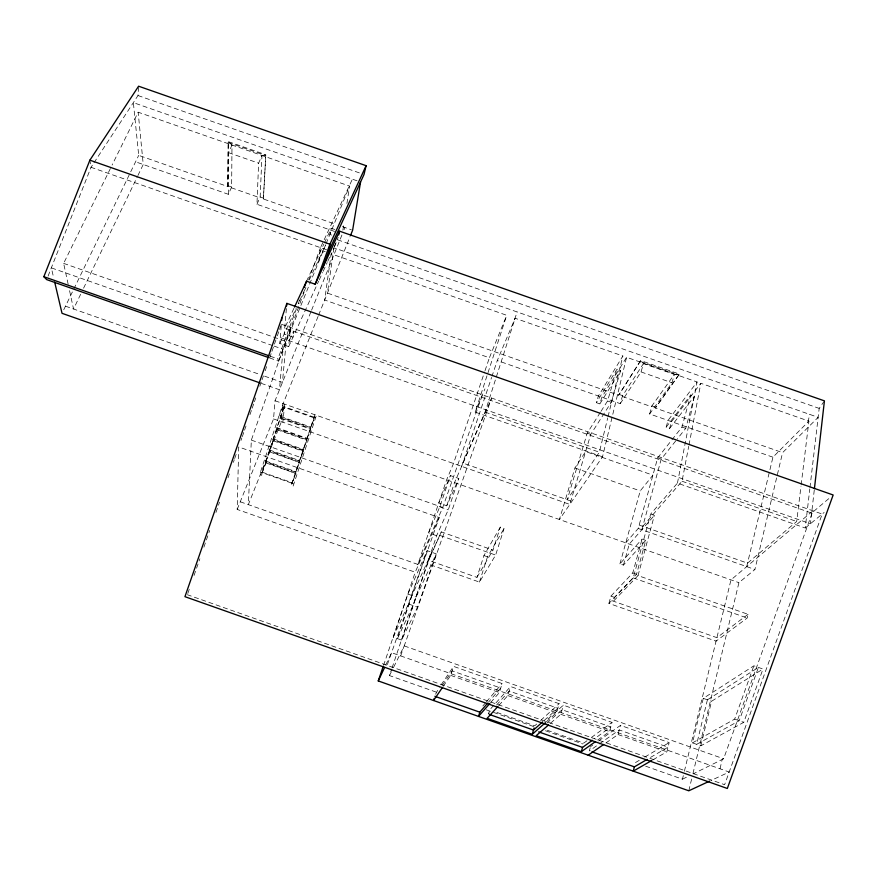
<?xml version="1.0" encoding="UTF-8"?>
<svg xmlns="http://www.w3.org/2000/svg" width="877" height="877" viewBox="0 0 877 877"><rect width="100%" height="100%" fill="white"/><g stroke="black" fill="none" stroke-linecap="round" stroke-linejoin="round"><path stroke-width="0.66" stroke-dasharray="4.38 3.29" d="M357.06 180.805L133.359 102.631L138.698 155.361L227.735 186.516L228.25 141.592L265.808 154.714L263.396 198.991L336.023 224.413M227.735 186.516L228.25 141.592L231.988 145.111L231.638 187.009L228.371 194.299L135.573 161.817M228.371 194.299L228.557 152.664L231.988 145.111M439.191 517.551L415.216 572.221L237.185 509.427L238.719 446.952L439.191 517.551L387.108 665.358M334.51 231.44L256.961 204.297L258.605 163.166L261.96 155.591L265.808 154.714L263.396 198.991M256.961 204.297L260.162 196.985L261.96 155.591M281.254 325.575L279.774 343.499L288.665 346.623L290.517 327.461L251.348 440.101L248.334 504.637L281.418 421.705L283.161 403.617M93.992 162.76L137.996 95.538L138.511 87.547M318.077 316.444L282.339 405.667L260.414 472.243L260.25 474.775L261.741 475.301L261.916 472.769L284.674 404.144L282.876 422.221M262.146 472.703L266.071 462.398L295.867 473.47L292.074 483.249L262.146 472.703L266.071 462.398M265.797 461.642L269.721 451.348L299.561 462.442L295.768 472.199L265.797 461.642L269.721 451.348M269.447 450.548L273.372 440.254L303.343 450.811L303.256 451.37L299.474 461.116L269.447 450.548L273.372 440.254M237.185 509.427L273.536 418.932L275.038 400.756L311.072 311.456M273.12 439.41L277.044 429.138L307.06 439.695L306.972 440.276L303.201 450L273.12 439.41L277.044 429.138M286.406 308.583L284.17 334.049L293.006 337.152L293.609 331.243L289.235 340.758M309.296 279.96L325.597 244.891L283.052 349.243L279.467 389.761L261.456 383.435M276.803 428.25L276.858 427.647L307.016 438.259L306.928 438.851L276.803 428.25L280.717 417.967L310.787 428.546L306.928 438.851M280.497 417.046L284.411 406.775L314.525 417.364L314.437 417.967L310.666 427.658L280.497 417.046L284.356 407.388L314.437 417.967M280.717 417.967L280.662 418.57L310.699 429.138M814.262 490.09L810.425 523.744L280.256 337.612M645.768 540.396L623.448 565.095L619.929 563.856L642.052 539.081L645.768 540.396L636.538 574.26L614.492 597.39L613.44 601.205L638.017 575.586L748.059 614.328L747.193 618.022L716.06 641.153L608.912 603.398L633.227 577.899L650.668 514.086L677.439 483.128L805.25 528.009L809.811 488.873M809.964 487.524L819.195 408.397L823.678 401.94M639.158 525.049L747.533 563.155L796.689 521.497L800.986 486.231M801.15 484.871L808.912 421.135L700.822 383.282L671.519 421.64L669.666 428.382L666.169 427.154L668.022 420.412L697.094 381.977L626.584 357.279L601.874 397.215L599.868 403.902L596.371 402.675L598.377 395.987L622.867 355.985L515.117 318.252L497.281 360.546L492.041 376.112M318.713 261.784L320.489 247.654L352.39 179.182M314.92 414.777L291.888 483.326L291.57 485.803L293.061 486.329L316.433 415.314M292.074 483.249L295.944 472.922M295.768 472.199L299.638 461.883M299.474 461.116L303.343 450.811M303.201 450L307.06 439.695M333.94 247.807L327.428 293.093L618.68 395.198L640.692 360.546L679.39 374.095L655.338 408.046L782.58 452.653L818.142 417.353L333.94 247.807L331.013 255.064M310.666 427.658L314.525 417.364M342.874 230.158L343.894 223.482M346.93 203.453L349.572 186.099L138.16 112.201L112.103 165.051M642.764 526.321L682.032 481.232L688.719 446.349M688.982 445.001L700.822 383.282M677.439 483.128L697.094 381.977M334.817 229.511L331.243 228.261L329.862 234.444L332.24 235.277M334.466 246.667L338.171 237.349M807.958 422.1L809.734 414.404M720.017 768.789L722.188 759.482M692.951 773.558L738.927 582.657L754.9 569.502L782.58 452.653M688.796 790.791L691.668 778.864M700.822 745.823L711.543 701.26L762.979 669.03L753.858 665.807L703.288 698.355L692.468 742.874L700.822 745.823L743.773 722.33L762.979 669.03M746.7 566.619L772.933 457.191L808.912 421.135M619.929 563.856L640.232 490.912L652.916 475.181L585.617 451.545L574.939 467.978L559.427 519.513L602.51 456.818L626.584 357.279M600.296 412.464L587.228 433.128L567.211 499.758L599.353 452.203L607.728 417.934M608.046 416.619L622.867 355.985M645.636 766.18L682.449 779.204L684.071 772.56M684.389 771.234L730.979 579.872L812.946 510.809L723.624 758.769L693.29 773.821M652.97 759.8L666.871 751.797L669.173 742.589L620.488 725.378L598.267 741.153M605.886 742.951L618.055 734.542L620.488 725.378M597.643 740.056L609.57 731.539L612.025 722.385L563.385 705.196L545.571 721.037M671.935 439.815L681.988 427.077L690.681 394.979L694.376 396.272L685.726 428.382L677.274 438.982M590.199 747.741L589.333 750.931L598.202 744.716M638.017 575.586L654.385 515.391L650.668 514.086M641.832 529.741L661.236 459.099L676.43 440.035M608.912 603.398L610.929 596.141L632.777 572.933L642.052 539.081M625.772 542.852L638.215 528.469L657.695 457.86L671.102 440.879M772.933 457.191L649.638 413.966L672.001 382.778L674.336 374.413L679.39 374.095L655.338 408.046M623.448 565.095L629.28 544.091L654.385 515.391M550.548 723.207L560.798 714.306L563.385 705.196M649.638 413.966L651.907 405.93L674.336 374.413L643.455 363.593L640.692 360.546L618.68 395.198M546.437 721.76L556.566 712.804L559.153 703.705L510.557 686.527L489.684 709.877L488.401 714.097L490.21 712.091M620.236 403.65L641.043 371.936L643.455 363.593L622.582 395.648L620.236 403.65L497.281 360.546M275.038 400.756L569.809 504.407L590.758 434.367L611.28 402.28L620.686 370.456L617.002 369.162L596.371 402.675M601.019 411.313L607.553 400.975L617.002 369.162M498.827 705.47L507.838 695.582L510.557 686.527M490.682 702.51L499.364 692.589L502.104 683.545L453.562 666.388L439.256 687.645M441.295 531.879L427.198 563.67L479.434 582.087L495.637 555.064L504.089 528.436L500.307 527.11L483.94 555.579L476.956 577.373L428.36 560.239L441.295 531.879L492.984 550.087L500.307 527.11M479.434 582.087L487.502 556.829L504.089 528.436M443.236 686.296L450.69 675.378L453.562 666.388M570.817 501.019L462.771 463.034L485.08 412.091L495.933 378.206M496.349 376.902L515.117 318.252M435.573 694.211L438.5 688.763M602.51 456.818L475.148 412.102L506.72 315.303L331.188 253.837L324.665 300.022L489.399 357.783L506.72 315.303M392.074 667.857L436.625 535.726L448.29 509.8L458.814 478.502L450.416 475.553L438.752 503.003L446.711 505.81L458.814 478.502M400.701 655.919L403.716 646.941M514.646 319.371L517.134 311.96M436.242 692.117L389.465 675.575L391.635 669.14M446.711 505.81L454.527 482.613L491.613 398.037L404.231 645.911L391.844 670.806M401.589 640.089L416.115 597.007L436.264 553.869L427.187 550.668L407.904 594.102L393.269 637.151L401.589 640.089L417.485 607.147L436.264 553.869M461.653 466.378L491.602 377.406M383.545 665.402L415.216 572.221M240.254 501.787L417.869 564.426L446.623 479.829L453.497 463.516L484.586 371.958M485.025 370.675L489.399 357.783M436.625 535.726L428.59 532.887L439.805 506.818L450.416 475.553M187.81 593.444L190.046 587.02M194.058 575.455L199.868 558.748M203.892 547.182L209.691 530.475M215.95 512.486L219.513 502.214M227.998 477.801L229.346 473.942M233.359 462.376L234.258 459.811M234.696 458.518L236.483 453.376M240.967 440.495L241.866 437.919M242.315 436.625L244.102 431.451M244.551 430.168L246.349 424.994M249.945 414.668L251.743 409.493M252.192 408.2L253.979 403.036M254.429 401.743L255.777 397.873M259.822 386.242L261.609 381.078M262.059 379.785L263.407 375.915M265.205 370.741L267.003 365.577M269.699 357.827L271.486 352.664M271.936 351.37L276.88 337.163M277.329 335.869L279.127 330.706M279.566 329.412L280.914 325.531M393.269 637.151L408.419 603.946L427.187 550.668M417.869 564.426L442.732 507.487L482.438 394.814M692.468 742.874L734.663 719.107L753.858 665.807M269.656 357.948L278.678 361.116L277.91 358.912L296.349 308.901M299.627 300.011L298.235 303.771L305.306 288.555M278.678 361.116L305.854 287.382M308.594 279.949L320.489 247.654M307.016 438.259L310.787 428.546M48.082 276.091L91.022 167.299L93.247 163.9M318.592 315.183L350.098 236.505M334.411 246.645L335.825 243.159M311.587 310.195L342.271 234.159M344.047 229.741L344.946 227.527M326.08 243.729L349.572 186.099M475.148 412.102L484.937 388.873M288.665 346.623L318.647 281.188M319.217 279.949L322.637 272.484M323.207 271.245L327.198 262.541M327.768 261.291L330.618 255.075M293.894 308.353L284.685 328.108L811.642 513.067L831.1 496.711M306.555 281.199L323.843 244.124M324.413 242.896L331.243 228.261M279.774 343.499L295.988 308.616M385.781 664.974L391.57 652.696L729.193 772.034L710.83 780.563M80.629 294.31L73.536 309L69.294 289.443M83.578 288.182L137.327 176.748M137.919 175.521L143.236 164.503L138.16 112.201M63.758 309.745L73.208 290.265M73.811 289.048L138.698 155.361M68.165 284.236L63.626 263.374L111.5 166.279M389.465 675.575L391.252 672.001M476.956 577.373L492.984 550.087M599.868 403.902L620.686 370.456M442.392 685.244L452.126 670.872L500.745 688.061L488.533 702.137M666.169 427.154L690.681 394.979M669.666 428.382L694.376 396.272M482.854 705.952L485.485 702.894M486.362 701.874L502.104 683.545M496.546 705.075L509.197 691.043L557.86 708.243L543.652 720.96M536.68 724.04L534.729 725.805L496.119 712.157M540.594 720.499L559.153 703.705M546.667 723.306L562.091 709.745L610.798 726.956L594.507 738.752M805.25 528.009L824.128 512.453M748.059 614.328L716.904 637.667L609.877 599.945M586.987 740.747L583.72 743.137L546.371 729.927M591.339 737.546L612.025 722.385M590.495 746.678L592.709 745.099M599.309 743.937L619.272 729.949L668.033 747.182L648.3 758.715M635.474 762.584L640.122 759.822M644.77 757.07L669.173 742.589M682.449 779.204L688.467 776.211M137.996 95.538L362.716 174.052M227.888 142.37L265.468 155.503M228.557 152.664L258.605 163.166M228.075 185.76L231.638 187.009M260.162 196.985L263.725 198.235M231.298 187.766L259.822 197.742M342.392 226.639L351.337 229.774M337.612 239.805L819.195 408.397M326.595 249.792L91.022 167.299L90.068 161.357M640.44 361.423L679.149 374.972M325.203 251.743L322.813 250.899L322.648 252.137L325.038 252.971M641.043 371.936L672.001 382.778M618.921 394.365L622.582 395.648M651.907 405.93L655.579 407.213M622.341 396.481L651.677 406.764M607.553 400.975L611.28 402.28M681.988 427.077L685.726 428.382M281.364 324.249L822.188 514.054L724.621 784.707L187.36 594.727M587.228 433.128L590.758 434.367M657.695 457.86L661.236 459.099M63.626 263.374L286.209 341.515L282.438 382.416L264.383 376.08M485.08 412.091L599.353 452.203M682.032 481.232L796.689 521.497M272.758 345.626L51.337 267.869L53.782 278.25M274.041 346.075L283.052 349.243M270.193 356.194L277.91 358.912M574.939 467.978L640.232 490.912M65.49 306.172L259.23 374.26M638.215 528.469L754.9 569.502M282.339 405.667L283.852 406.204M314.119 416.838L315.632 417.375M282.898 406.38L279.029 416.038M280.552 416.432L310.754 427.055M273.536 418.932L738.927 582.657M276.989 429.719L306.972 440.276M273.175 438.829L303.278 449.43M273.328 440.835L303.256 451.37M632.777 572.933L636.538 574.26M251.348 440.101L442.732 507.487M439.805 506.818L448.29 509.8M633.227 577.899L747.193 618.022M269.502 449.978L299.55 460.557M269.678 451.918L299.561 462.442M265.841 461.083L295.845 471.651M266.038 462.957L295.867 473.47M262.19 472.155L292.151 482.712M260.414 472.243L261.916 472.769M291.888 483.326L293.378 483.852M440.079 535.485L495.637 555.064M610.929 596.141L614.492 597.39M483.94 555.579L487.502 556.829M407.904 594.102L416.115 597.007M703.288 698.355L711.543 701.26M408.419 603.946L417.485 607.147M734.663 719.107L743.773 722.33M404.231 645.911L723.624 758.769M450.69 675.378L499.364 692.589M507.838 695.582L556.566 712.804M560.798 714.306L609.57 731.539M618.055 734.542L666.871 751.797M486.253 709.811L533.874 726.649M545.45 730.749L582.766 743.948M707.41 699.813L696.645 744.354L739.212 720.719L758.419 667.419L707.41 699.813M412.004 595.549L397.424 638.62L412.946 605.547L431.725 552.269L412.004 595.549"/><path stroke-width="1.32" d="M281.692 320.28L281.912 317.627M286.636 305.974L286.867 303.376L833.15 494.99L727.329 788.478L184.948 596.678L286.867 303.376M814.415 488.73L824.424 400.866L339.585 231.177L315.216 284.236L306.555 281.199L294.475 307.125M322.626 268.088L329.039 250.647L329.927 244.212L366.093 165.687L138.599 86.209L89.882 160.173L43.85 276.693L46.7 279.62L268.373 357.487M360.546 182.032L352.62 230.223L350.603 235.244M338.741 234.883L339.585 231.177M366.093 165.687L364.01 174.501L329.039 250.647M647.138 759.394L634.367 766.86L633.26 771.146L651.808 760.469M548.498 724.994L536.198 735.682L581.374 751.666L582.547 747.401L592.326 740.32M497.928 706.456L487.119 718.329L532.262 734.301L534.115 727.932M487.667 703.135L479.818 712.19L478.524 716.399L489.815 703.497M434.225 698.399L433.545 700.493L442.49 687.393M709.614 781.122L688.796 790.791L378.261 680.936L383.096 666.695M315.216 284.236L329.927 244.212L89.882 160.173M304.242 287.47L306.555 281.199M378.261 680.936L384.63 667.43M542.633 721.87L533.501 730.048L489.695 714.558M532.262 734.301L545.428 722.659M581.374 751.666L595.472 741.602M588.171 755.196L603.672 744.485M43.85 276.693L268.91 355.744M260.173 382.975L62.026 313.319L54.692 282.153M538.708 731.889L582.547 747.401M434.904 696.305L479.818 712.19M591.909 751.841L634.367 766.86"/></g></svg>
